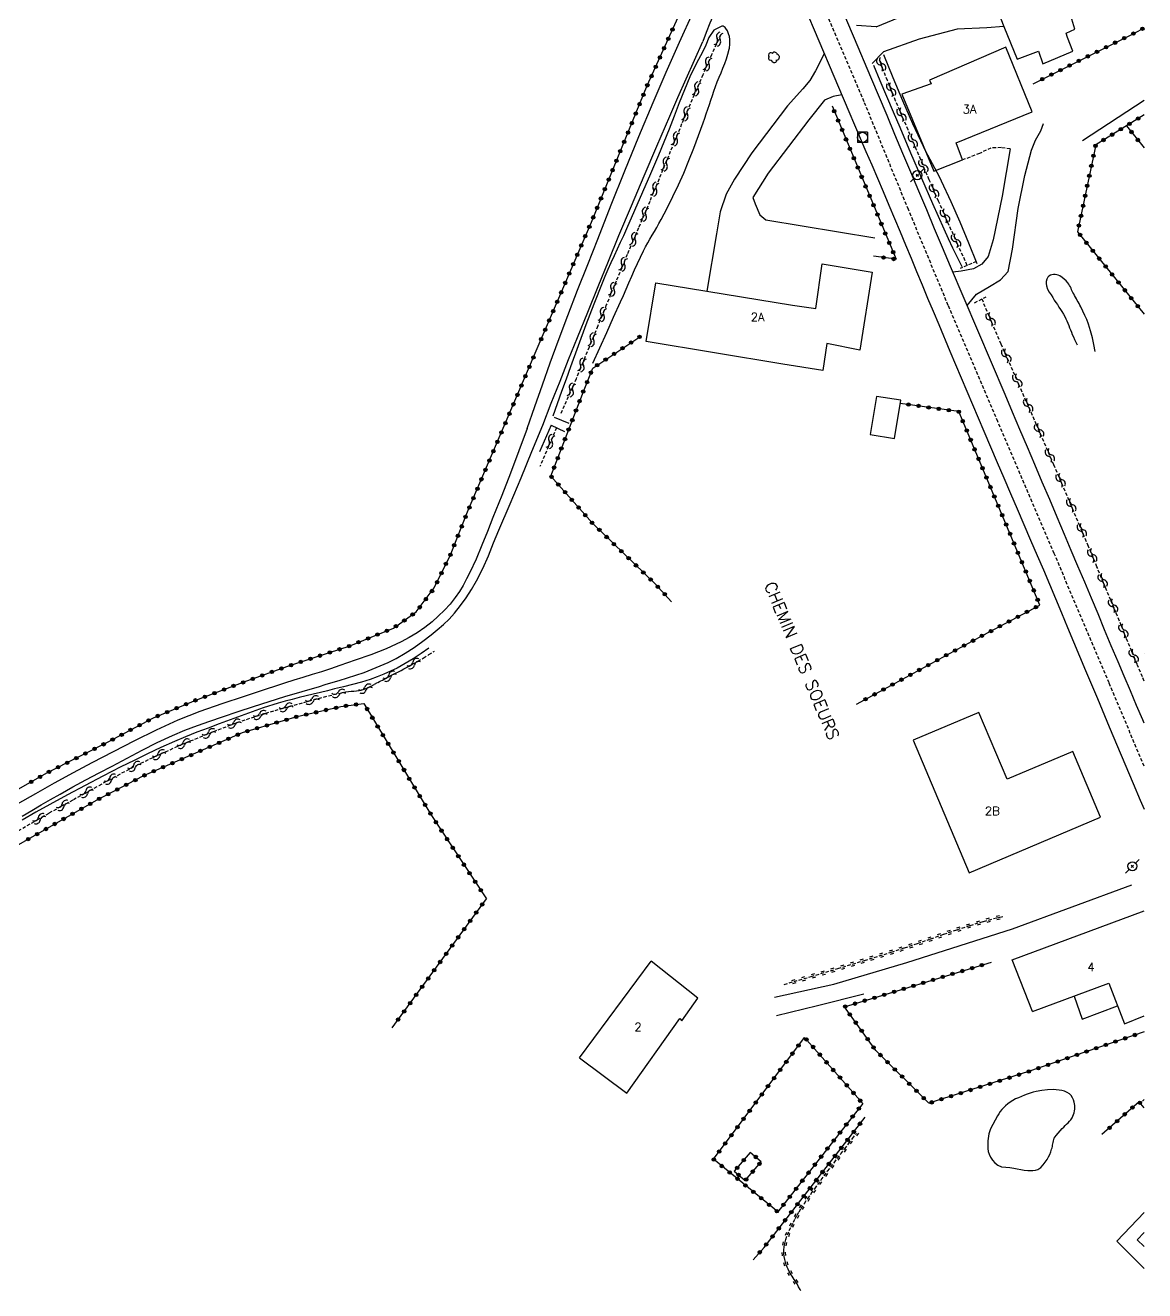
# Model space of a CAD drawing. Header units: millimetres. Extents: x 174998 to 176001, y 162000 to 163001.
# Drawn here: x 175835.3 to 176000.1, y 162204.1 to 162390.3 of the extents above; entities that cross this region are included whole.
import ezdxf
from ezdxf.enums import TextEntityAlignment as Align

# ---------------------------------------------------------------- set-up
doc = ezdxf.new("R2010")
doc.units = ezdxf.units.MM
doc.linetypes.add('DASHED', pattern=[0.75, 0.5, -0.25])
doc.layers.get('0').update_dxf_attribs({"linetype": 'CONTINUOUS'})
for name, color, linetype in [('W0001', 6, 'DASHED'), ('W0008', 7, 'CONTINUOUS'), ('W0017', 7, 'CONTINUOUS'), ('W0071', 7, 'CONTINUOUS'), ('W0101', 7, 'CONTINUOUS'), ('W0104', 1, 'CONTINUOUS'), ('W0112', 1, 'DASHED'), ('W0120', 7, 'CONTINUOUS'), ('W0211', 2, 'CONTINUOUS'), ('W0220', 5, 'DASHED'), ('W0300', 7, 'CONTINUOUS'), ('W0322', 7, 'CONTINUOUS'), ('W0323', 7, 'CONTINUOUS'), ('W0420', 7, 'CONTINUOUS'), ('W0473', 7, 'CONTINUOUS'), ('W0501', 5, 'DASHED'), ('W0515', 5, 'CONTINUOUS'), ('W0989', 7, 'CONTINUOUS'), ('W0991', 7, 'CONTINUOUS')]:
    doc.layers.add(name, color=color, linetype=linetype)
doc.styles.get("Standard").update_dxf_attribs({"font": 'romans.shx', "width": 0.85})

# ---------------------------------------------------------------- blocks, each defined once
blk = doc.blocks.new('T473')
for p, q in [((-0.166667, 0.166667), (0.166667, -0.166667)), ((-0.166667, -0.166667), (0.166667, 0.166667)), ((0.500001, 0.500001), (1.000002, 1.000002)), ((-1.000002, -1.000002), (-0.500001, -0.500001))]:
    blk.add_line(p, q)
blk.add_ellipse((0, 0), major_axis=(0.471405, 0.471405), ratio=1, start_param=5.4977871438, end_param=11.780972451)
blk = doc.blocks.new('T420')
for p, q in [((0.75, 0.75), (-0.75, 0.75)), ((-0.75, 0.75), (-0.75, -0.75)), ((0.75, 0.75), (0.75, -0.75)), ((0.75, -0.75), (-0.75, -0.75))]:
    blk.add_line(p, q)
blk.add_ellipse((0, 0), major_axis=(-0.53, 0.53), ratio=1, start_param=3.926991, end_param=10.210176)
blk = doc.blocks.new('T300')
for p, q in [((-0.8, 0.51), (-0.86, 0.34)), ((-0.86, 0.34), (-0.86, 0.17)), ((-0.86, 0.17), (-0.74, 0.06)), ((-0.69, 0.63), (-0.8, 0.51)), ((-0.8, -0.06), (-0.74, 0.06)), ((-0.74, 0.06), (-0.69, 0.11)), ((-0.57, 0.69), (-0.69, 0.63)), ((-0.46, 0.69), (-0.57, 0.69)), ((-0.29, 0.63), (-0.46, 0.69)), ((-0.29, 0.63), (-0.17, 0.74)), ((-0.23, 0.57), (-0.29, 0.63)), ((-0.17, 0.74), (-0.06, 0.8)), ((-0.06, 0.8), (0.06, 0.8)), ((0.06, 0.8), (0.23, 0.74)), ((0.23, 0.74), (0.34, 0.63)), ((0.34, 0.63), (0.4, 0.51)), ((0.46, 0.46), (0.34, 0.46)), ((0.4, 0.51), (0.4, 0.46)), ((0.57, 0.4), (0.46, 0.46)), ((0.57, 0.4), (0.69, 0.29)), ((0.69, 0.29), (0.74, 0.17)), ((0.74, 0.06), (0.69, -0.17)), ((0.74, 0.17), (0.74, 0.06)), ((-0.8, -0.17), (-0.8, -0.06)), ((-0.8, -0.23), (-0.8, -0.17)), ((-0.74, -0.34), (-0.8, -0.23)), ((-0.69, -0.4), (-0.74, -0.34)), ((-0.51, -0.46), (-0.69, -0.4)), ((-0.4, -0.46), (-0.51, -0.46)), ((-0.4, -0.46), (-0.34, -0.46)), ((-0.34, -0.46), (-0.34, -0.4)), ((-0.34, -0.51), (-0.34, -0.46)), ((-0.29, -0.63), (-0.34, -0.51)), ((-0.17, -0.74), (-0.29, -0.63)), ((-0.06, -0.8), (-0.17, -0.74)), ((0.06, -0.8), (-0.06, -0.8)), ((0.17, -0.74), (0.06, -0.8)), ((0.23, -0.69), (0.17, -0.74)), ((0.29, -0.46), (0.23, -0.46)), ((0.29, -0.63), (0.23, -0.69)), ((0.46, -0.4), (0.29, -0.46)), ((0.34, -0.51), (0.29, -0.63)), ((0.34, -0.51), (0.34, -0.46)), ((0.57, -0.34), (0.46, -0.4)), ((0.63, -0.29), (0.57, -0.34)), ((0.69, -0.17), (0.63, -0.29))]:
    blk.add_line(p, q)
blk = doc.blocks.new('t323o')
at = {"color": 0, "linetype": 'Continuous'}
for radius in [0.25, 0.15]:
    blk.add_circle((0, 0), radius, dxfattribs=at)
blk = doc.blocks.new('t220o')
at = {"color": 0, "linetype": 'Continuous'}
for p, q in [((-0.25, 0.25), (0.25, 0.25)), ((-0.25, -0.25), (0.25, -0.25))]:
    blk.add_line(p, q, dxfattribs=at)
blk = doc.blocks.new('t322o')
at = {"color": 0, "linetype": 'Continuous'}
for radius in [0.25, 0.15]:
    blk.add_circle((0, 0), radius, dxfattribs=at)
blk = doc.blocks.new('t500o')
at = {"color": 0, "linetype": 'Continuous'}
for centre, start, end in [((-0.5, 0.625), 216.8699, 323.1301), ((0.5, -0.125), 36.8699, 143.1301), ((0.5, -0.625), 36.8699, 143.1301), ((-0.5, 0.125), 216.8699, 323.1301)]:
    blk.add_arc(centre, 0.625, start, end, dxfattribs=at)

msp = doc.modelspace()

# ---------------------------------------------------------------- linework, layer by layer
at = {"layer": 'W0001'}
msp.add_lwpolyline([(176000, 162281.24), (175994.85, 162293.5), (175986.77, 162312.53), (175978.46, 162331.97), (175971.17, 162349.06), (175965.31, 162363.18), (175958.79, 162379.04), (175951.41, 162396.39), (175940.98, 162420.98), (175932.36, 162441.2), (175924.48, 162459.75), (175913.17, 162486.57), (175903.97, 162508.24), (175893.99, 162531.86), (175885, 162553.02), (175878.45, 162568.45), (175874.79, 162577.01), (175872.17, 162583.62)], dxfattribs=at)
at = {"layer": 'W0008'}
for points in [[(176000, 162287.59), (175999.8, 162288.06), (175998.89, 162290.2), (175997.98, 162292.34), (175997.07, 162294.49), (175996.16, 162296.63), (175995.17, 162298.97), (175994.19, 162301.31), (175993.21, 162303.65), (175992.23, 162305.99), (175991.25, 162308.33), (175990.26, 162310.67), (175989.28, 162313.01), (175988.29, 162315.35), (175987.2, 162317.92), (175986.11, 162320.5), (175985.01, 162323.07), (175983.92, 162325.65), (175982.82, 162328.22), (175981.72, 162330.79), (175980.62, 162333.37), (175979.53, 162335.94), (175977.52, 162340.66), (175975.51, 162345.37), (175973.5, 162350.08), (175971.5, 162354.8), (175970.33, 162357.58), (175969.16, 162360.35), (175968, 162363.13), (175966.83, 162365.9), (175965.66, 162368.68), (175964.5, 162371.45), (175963.33, 162374.23), (175962.16, 162377), (175959.77, 162382.67), (175957.37, 162388.33), (175954.98, 162394)], [(175949.9, 162393.22), (175952.11, 162388.02), (175954.32, 162382.82), (175956.52, 162377.63), (175957.37, 162375.66), (175958.21, 162373.69), (175959.05, 162371.72), (175959.9, 162369.75), (175960.74, 162367.78), (175961.58, 162365.81), (175962.42, 162363.84), (175963.26, 162361.86), (175964.08, 162359.92), (175964.89, 162357.96), (175965.7, 162356.01), (175966.51, 162354.06), (175967.32, 162352.11), (175968.13, 162350.15), (175968.94, 162348.2), (175969.76, 162346.25), (175971.41, 162342.33), (175973.06, 162338.4), (175974.73, 162334.48), (175976.39, 162330.56), (175977.37, 162328.26), (175978.36, 162325.97), (175979.35, 162323.69), (175980.34, 162321.4), (175981.32, 162319.11), (175982.31, 162316.82), (175983.29, 162314.53), (175984.27, 162312.24), (175985.17, 162310.13), (175986.06, 162308.02), (175986.94, 162305.91), (175987.83, 162303.8), (175988.71, 162301.68), (175989.59, 162299.57), (175990.48, 162297.46), (175991.37, 162295.35), (175993.12, 162291.19), (175994.87, 162287.03), (175996.63, 162282.87), (175998.39, 162278.71), (175999.44, 162276.23), (176000, 162274.93)]]:
    msp.add_lwpolyline(points, dxfattribs=at)
at = {"layer": 'W0017'}
for points in [[(175960.56, 162390.07), (175969.49, 162393.77), (175974.57, 162396.27), (175976.4, 162397.65)], [(175979.33, 162390.14), (175976.85, 162389.91), (175972.48, 162389.73), (175966.88, 162388.23), (175961.65, 162386.38)], [(175952.93, 162386.11), (175951.62, 162383.61), (175950.78, 162382.17), (175949.79, 162380.96), (175947.49, 162378.46), (175942.27, 162371.54), (175939.69, 162367.63), (175938.48, 162365.42), (175937.6, 162362.86), (175937.04, 162359.59), (175935.65, 162351.15)], [(175955.5, 162380.04), (175954.23, 162379.82), (175952.96, 162379.29), (175950.63, 162376.39), (175944.67, 162368.53), (175942.42, 162364.93), (175942.76, 162364.03), (175943.45, 162362.39), (175944.34, 162361.67), (175960.38, 162359.03)], [(175973.94, 162349.06), (175975.35, 162350.73), (175977.22, 162351.87), (175978.84, 162352.83), (175979.97, 162354.07), (175980.62, 162357.37), (175981.44, 162363.34), (175982.42, 162368.2), (175983.42, 162371.93), (175984.03, 162373.39), (175984.82, 162374.78), (175985.2, 162375.86)], [(175980.3, 162372.1), (175979.09, 162365.13), (175977.78, 162358.74), (175977.06, 162356.28), (175976.09, 162355.14), (175974.89, 162354.47), (175973.08, 162354.13), (175971.86, 162353.97)], [(175945.6, 162247.26), (175954.31, 162249.17), (175965.08, 162252.36), (175980.61, 162257.33), (175998.18, 162263.8)], [(175945.87, 162244.57), (175951.91, 162246.02), (175958.76, 162247.73)], [(176000, 162232.17), (175999.77, 162231.96)]]:
    msp.add_lwpolyline(points, dxfattribs=at)
at = {"layer": 'W0071'}
for points in [[(175944.98, 162404.64), (175944.24, 162403.98), (175943.53, 162403.27), (175942.87, 162402.53), (175942.25, 162401.74), (175940.84, 162399.71), (175939.58, 162397.59), (175938.41, 162395.42), (175937.29, 162393.23), (175936.66, 162391.92), (175936.08, 162390.59), (175935.54, 162389.25), (175935.04, 162387.89)], [(175909.19, 162330.95), (175910.3, 162334.18), (175911.43, 162337.4), (175912.58, 162340.61), (175913.75, 162343.82), (175915.17, 162347.58), (175916.62, 162351.33), (175918.1, 162355.07), (175919.58, 162358.81), (175921.58, 162363.85), (175923.59, 162368.89), (175925.63, 162373.92), (175927.73, 162378.92), (175929.66, 162383.39), (175931.63, 162387.83), (175933.64, 162392.25), (175935.7, 162396.66)], [(175911.49, 162331.46), (175912.75, 162334.68), (175914.03, 162337.9), (175915.3, 162341.11), (175916.59, 162344.33), (175918.11, 162348.09), (175919.63, 162351.84), (175921.17, 162355.6), (175922.71, 162359.35), (175924.56, 162363.74), (175926.41, 162368.14), (175928.28, 162372.52), (175930.17, 162376.9), (175931.37, 162379.65), (175932.59, 162382.4), (175933.81, 162385.15), (175935.04, 162387.89)], [(175909.19, 162330.95), (175907.97, 162327.66), (175906.72, 162324.37), (175905.45, 162321.09), (175904.15, 162317.83), (175903.34, 162315.79), (175902.54, 162313.76), (175901.69, 162311.74), (175900.77, 162309.75), (175900.28, 162308.8), (175899.78, 162307.86), (175899.23, 162306.94), (175898.62, 162306.06), (175897.84, 162305.1), (175897.01, 162304.19), (175896.12, 162303.32), (175895.19, 162302.51), (175894.12, 162301.67), (175893, 162300.9), (175891.84, 162300.18), (175890.65, 162299.53), (175888.45, 162298.51), (175886.18, 162297.63), (175883.88, 162296.84), (175881.6, 162296.05), (175880.25, 162295.59), (175878.91, 162295.15), (175877.55, 162294.73), (175876.2, 162294.31), (175874.84, 162293.89), (175873.49, 162293.47), (175872.14, 162293.04), (175870.79, 162292.6), (175867.52, 162291.51), (175864.25, 162290.43), (175861, 162289.28), (175857.8, 162288.01), (175854.57, 162286.57), (175851.4, 162285), (175848.27, 162283.38), (175845.14, 162281.74), (175842.36, 162280.25), (175839.6, 162278.73), (175836.85, 162277.19), (175834.11, 162275.65)], [(175834.88, 162273.91), (175836.27, 162274.73), (175837.66, 162275.54), (175839.05, 162276.34), (175840.45, 162277.13), (175842.35, 162278.19), (175844.26, 162279.23), (175846.18, 162280.26), (175848.11, 162281.27), (175850.31, 162282.44), (175852.52, 162283.61), (175854.75, 162284.74), (175857.01, 162285.79), (175858.82, 162286.53), (175860.66, 162287.22), (175862.5, 162287.87), (175864.35, 162288.51), (175866.64, 162289.29), (175868.93, 162290.04), (175871.23, 162290.78), (175873.54, 162291.49), (175874.38, 162291.75), (175875.23, 162292.01), (175876.08, 162292.26), (175876.93, 162292.5), (175877.78, 162292.75), (175878.63, 162293), (175879.48, 162293.25), (175880.32, 162293.5), (175881.54, 162293.87), (175882.76, 162294.24), (175883.98, 162294.63), (175885.18, 162295.06), (175886.38, 162295.52), (175887.57, 162296), (175888.75, 162296.52), (175889.9, 162297.11), (175891.25, 162297.9), (175892.56, 162298.74), (175893.83, 162299.65), (175895.07, 162300.59), (175895.97, 162301.33), (175896.86, 162302.09), (175897.7, 162302.9), (175898.49, 162303.76), (175899.4, 162304.88), (175900.24, 162306.05), (175901.02, 162307.27), (175901.74, 162308.51), (175902.67, 162310.34), (175903.48, 162312.21), (175904.25, 162314.11), (175905.03, 162315.99), (175906.67, 162319.84), (175908.3, 162323.71), (175909.9, 162327.58), (175911.49, 162331.46)]]:
    msp.add_lwpolyline(points, dxfattribs=at)
at = {"layer": 'W0101'}
for points in [[(175975.08, 162401.04), (175979.33, 162390.14), (175981.3, 162385.33), (175984.46, 162386.5), (175985.1, 162384.6), (175989.53, 162386.51), (175988.7, 162388.49), (175988.54, 162389.12), (175989.79, 162389.71), (175988.62, 162393.67), (175990.15, 162394.36), (175985.54, 162405.34), (175984.71, 162405.02), (175983.73, 162407.57), (175981.98, 162406.85), (175981.71, 162407.02), (175974.13, 162403.7), (175975.02, 162401.15)], [(175979.63, 162387.06), (175968.42, 162382.23), (175968.65, 162381.69), (175964.33, 162380.15), (175969.06, 162368.82), (175973.29, 162370.47), (175972.32, 162372.98), (175983.5, 162377.56)], [(175946.81, 162340.43), (175926.71, 162343.75), (175928.13, 162352.39), (175948.24, 162349.08), (175948.24, 162349.08), (175951.7, 162348.59), (175952.59, 162355.19), (175959.99, 162353.94), (175958.16, 162342.49), (175953.28, 162343.44), (175952.69, 162339.5)]]:
    msp.add_lwpolyline(points, close=True, dxfattribs=at)
at = {"layer": 'W0101', "flags": 128}
msp.add_lwpolyline([(175993.6, 162273.75), (175989.5, 162283.42), (175979.83, 162279.33), (175975.68, 162289.15), (175966.03, 162285.07), (175974.27, 162265.55), (175993.6, 162273.74)], dxfattribs=at)
at = {"layer": 'W0101'}
for points in [[(175983.55, 162245.12), (175980.6, 162252.74), (176000, 162259.95)], [(175916.9, 162238.34), (175927.45, 162252.55)], [(175923.86, 162233.14), (175931.65, 162244.1), (175931.64, 162244.11), (175931.97, 162243.76), (175934.33, 162247.12), (175927.45, 162252.55)], [(175983.55, 162245.12), (175994.8, 162249.33), (175997.09, 162243.32), (176000, 162244.5)], [(175916.9, 162238.34), (175923.86, 162233.14)], [(176000, 162210.54), (175998.95, 162211.55), (176000, 162212.62)]]:
    msp.add_lwpolyline(points, dxfattribs=at)
at = {"layer": 'W0104'}
msp.add_lwpolyline([(175963.27, 162329.47), (175964.18, 162335.1), (175960.6, 162335.68), (175959.68, 162330.05)], close=True, dxfattribs=at)
for points in [[(175989.7, 162247.42), (175990.86, 162244.03), (175996.07, 162245.98)], [(176000, 162207.3), (175995.96, 162211.32), (176000, 162215.57)]]:
    msp.add_lwpolyline(points, dxfattribs=at)
at = {"layer": 'W0112'}
for points in [[(175980.3, 162372.12), (175978.95, 162372.29), (175977.45, 162372.23), (175975.77, 162371.44), (175973.29, 162370.47)], [(175975.31, 162355.55), (175972.91, 162354.5)], [(175975.03, 162349.45), (175976.76, 162350.33)]]:
    msp.add_lwpolyline(points, dxfattribs=at)
at = {"layer": 'W0120'}
for points in [[(175960.56, 162390.08), (175957.68, 162390.29)], [(175959.96, 162384.65), (175961.65, 162386.38)], [(175915.39, 162331.68), (175913.24, 162332.56)], [(175912.71, 162331.45), (175914.69, 162330.49)]]:
    msp.add_lwpolyline(points, dxfattribs=at)
at = {"layer": 'W0211'}
for points in [[(175918.86, 162340.58), (175919.88, 162342.83), (175920.9, 162345.08), (175921.92, 162347.33), (175922.94, 162349.57), (175923.36, 162350.52), (175923.77, 162351.46), (175924.18, 162352.41), (175924.59, 162353.35), (175925, 162354.3), (175925.42, 162355.24), (175925.86, 162356.17), (175926.32, 162357.09), (175926.62, 162357.68), (175926.94, 162358.26), (175927.27, 162358.83), (175927.6, 162359.4), (175927.94, 162359.97), (175928.27, 162360.54), (175928.59, 162361.11), (175928.91, 162361.69), (175929.78, 162363.38), (175930.63, 162365.09), (175931.45, 162366.81), (175932.23, 162368.54), (175932.99, 162370.38), (175933.72, 162372.23), (175934.41, 162374.09), (175935.09, 162375.95), (175935.33, 162376.61), (175935.56, 162377.28), (175935.79, 162377.95), (175936.01, 162378.62), (175936.24, 162379.29), (175936.46, 162379.95), (175936.69, 162380.62), (175936.92, 162381.29), (175937.18, 162381.97), (175937.45, 162382.65), (175937.73, 162383.32), (175938.01, 162383.99), (175938.28, 162384.67), (175938.52, 162385.36), (175938.74, 162386.06), (175938.92, 162386.77), (175938.95, 162386.95), (175938.98, 162387.12), (175939.01, 162387.3), (175939.03, 162387.48), (175939.04, 162387.66), (175939.04, 162387.84), (175939.04, 162388.03), (175939.02, 162388.21), (175938.95, 162388.63), (175938.85, 162389.05), (175938.69, 162389.46), (175938.45, 162389.83), (175938.34, 162389.95), (175938.21, 162390.07), (175938.04, 162390.16), (175937.84, 162390.16), (175936.69, 162389.56), (175935.92, 162388.5), (175935.47, 162387.38), (175935.05, 162386.43), (175934.06, 162384.6), (175933.16, 162382.72), (175932.33, 162380.81), (175931.55, 162378.88), (175930.81, 162376.94), (175930.07, 162375.01), (175929.31, 162373.08), (175928.52, 162371.17), (175927.34, 162368.45), (175926.17, 162365.74), (175924.99, 162363.03), (175923.8, 162360.32), (175923.35, 162359.32), (175922.9, 162358.33), (175922.44, 162357.33), (175921.98, 162356.34), (175921.53, 162355.34), (175921.08, 162354.34), (175920.64, 162353.34), (175920.21, 162352.33), (175919, 162349.27), (175917.85, 162346.19), (175916.72, 162343.1), (175915.59, 162340.01), (175914.93, 162338.21), (175914.27, 162336.4), (175913.61, 162334.59), (175912.96, 162332.78)], [(175975.45, 162355.18), (175974.22, 162358.25), (175972.93, 162361.3), (175971.59, 162364.33), (175970.19, 162367.33), (175969.87, 162367.98), (175969.54, 162368.63), (175969.2, 162369.27), (175968.85, 162369.91), (175968.51, 162370.54), (175968.17, 162371.18), (175967.84, 162371.83), (175967.52, 162372.48), (175965.97, 162375.81), (175964.47, 162379.17), (175963.04, 162382.56), (175961.67, 162385.97)], [(175960.15, 162384.45), (175961.11, 162382.15), (175962.08, 162379.86), (175963.05, 162377.57), (175964.03, 162375.28), (175965.63, 162371.54), (175967.23, 162367.79), (175968.85, 162364.06), (175970.51, 162360.34), (175971.15, 162358.94), (175971.81, 162357.55), (175972.48, 162356.16), (175973.16, 162354.78)], [(175912.71, 162331.45), (175911.01, 162327.5)], [(175894.72, 162298.63), (175893.59, 162297.83), (175892.44, 162297.07), (175891.26, 162296.36), (175890.05, 162295.7), (175889.09, 162295.22), (175888.11, 162294.79), (175887.11, 162294.39), (175886.11, 162294.02), (175884.81, 162293.61), (175883.49, 162293.26), (175882.17, 162292.94), (175880.85, 162292.61), (175879.81, 162292.34), (175878.77, 162292.09), (175877.72, 162291.84), (175876.68, 162291.6), (175875.64, 162291.35), (175874.6, 162291.08), (175873.57, 162290.81), (175872.54, 162290.51), (175870.35, 162289.82), (175868.18, 162289.06), (175866.03, 162288.28), (175863.88, 162287.48), (175862.22, 162286.86), (175860.57, 162286.24), (175858.93, 162285.59), (175857.3, 162284.9), (175855.29, 162284.01), (175853.31, 162283.08), (175851.34, 162282.11), (175849.38, 162281.14), (175846.75, 162279.8), (175844.13, 162278.43), (175841.53, 162277.03), (175838.94, 162275.61), (175836.9, 162274.46), (175834.87, 162273.28)]]:
    msp.add_lwpolyline(points, dxfattribs=at)
at = {"layer": 'W0220'}
for points in [[(175999.99, 162297.84), (176000, 162297.85)], [(175947.03, 162249.14), (175950.98, 162250.29), (175954.92, 162251.47), (175958.85, 162252.67), (175962.78, 162253.88), (175964.73, 162254.51), (175966.66, 162255.17), (175968.59, 162255.84), (175970.52, 162256.52), (175972.46, 162257.18), (175974.4, 162257.82), (175976.36, 162258.41), (175978.33, 162258.95), (175978.56, 162259), (175978.78, 162259.05), (175979, 162259.09), (175979.22, 162259.12)], [(175949.48, 162204.05), (175949.38, 162204.22), (175949.15, 162204.63), (175948.92, 162205.04), (175948.78, 162205.27), (175948.63, 162205.49), (175948.48, 162205.72), (175948.33, 162205.94), (175948.19, 162206.17), (175948.04, 162206.4), (175947.9, 162206.63), (175947.77, 162206.86), (175947.61, 162207.2), (175947.45, 162207.53), (175947.31, 162207.88), (175947.2, 162208.23), (175947.1, 162208.65), (175947.03, 162209.08), (175946.99, 162209.51), (175946.98, 162209.94), (175946.99, 162210.15), (175947.01, 162210.36), (175947.04, 162210.57), (175947.07, 162210.77), (175947.12, 162210.98), (175947.16, 162211.18), (175947.22, 162211.38), (175947.28, 162211.58), (175947.5, 162212.25), (175947.78, 162212.89), (175948.08, 162213.52), (175948.39, 162214.14), (175948.65, 162214.66), (175948.93, 162215.16), (175949.22, 162215.65), (175949.52, 162216.14), (175950, 162216.89), (175950.49, 162217.62), (175951, 162218.34), (175951.51, 162219.06), (175952.45, 162220.35), (175953.42, 162221.63), (175954.39, 162222.89), (175955.35, 162224.17), (175955.93, 162224.93), (175956.5, 162225.69), (175957.08, 162226.44), (175957.65, 162227.2)]]:
    msp.add_lwpolyline(points, dxfattribs=at)
at = {"layer": 'W0300'}
msp.add_lwpolyline([(175990.95, 162373.34), (176000, 162379.27)], dxfattribs=at)
at = {"layer": 'W0322'}
msp.add_lwpolyline([(175795.67, 162246.97), (175816.29, 162259.38), (175833.25, 162269.1), (175845.92, 162276.29), (175852.77, 162279.86), (175867.32, 162286.2), (175875.34, 162288.54), (175881.76, 162290.01), (175885.14, 162290.49)], dxfattribs=at)
at = {"layer": 'W0323'}
for points in [[(175910.67, 162342.72), (175918.64, 162361.34), (175926.88, 162381.45), (175935.74, 162401.08)], [(175983.66, 162381.7), (175998.57, 162389.15), (176000, 162389.93)], [(175954.06, 162378.42), (175963.5, 162355.85), (175960.16, 162356.3)], [(176000, 162377.11), (175992.87, 162372.7), (175990.21, 162359.89), (176000, 162347.79)], [(175997.41, 162375.51), (176000, 162372.24)], [(175930.45, 162305.45), (175928, 162308.12), (175918.8, 162317), (175912.67, 162323.95), (175917.56, 162336.66), (175918.85, 162339.84), (175925.76, 162344.44)], [(175754.44, 162228.95), (175759.62, 162233.4), (175766.27, 162238.4), (175775.93, 162244.35), (175782.78, 162248.31), (175797.13, 162256.89), (175807.18, 162262.73), (175821.62, 162270.71), (175838.61, 162280.3), (175847.45, 162284.77), (175854.18, 162288.37), (175860.45, 162290.97), (175867.93, 162293.79), (175873.97, 162295.97), (175880.1, 162297.97), (175883.01, 162298.92), (175886.21, 162300.23), (175889.51, 162301.57), (175892.88, 162303.97), (175895.53, 162307.48), (175897.9, 162312.38), (175900.52, 162318.91), (175910.67, 162342.72)], [(175957.69, 162290.38), (175962.81, 162293.18), (175976.33, 162300.55), (175984.65, 162304.96), (175972.71, 162333.44), (175964.11, 162334.64)], [(175885.14, 162290.49), (175895.02, 162274.15), (175903.19, 162261.73)], [(175889.31, 162242.74), (175894.36, 162249.64), (175903.19, 162261.73)], [(176000, 162242.16), (175982.98, 162236.29), (175968.31, 162231.64), (175960.5, 162239.42), (175955.88, 162245.82), (175977.54, 162252.41)], [(176000, 162230.97), (175999.25, 162231.86), (175993.79, 162227.02)], [(175942.45, 162208.57), (175944.06, 162210.43), (175958.92, 162229.59)]]:
    msp.add_lwpolyline(points, dxfattribs=at)
for points in [[(175950.03, 162241.34), (175958.59, 162231.59), (175946.09, 162215.65), (175936.6, 162223.4)], [(175942.04, 162224.41), (175939.67, 162221.62), (175941.29, 162220.25), (175943.65, 162223.04)]]:
    msp.add_lwpolyline(points, close=True, dxfattribs=at)
at = {"layer": 'W0501'}
for points in [[(175937.65, 162388.9), (175936.34, 162385.96), (175935.04, 162383.02), (175933.76, 162380.07), (175932.49, 162377.11), (175931.93, 162375.77), (175931.37, 162374.42), (175930.81, 162373.07), (175930.26, 162371.72), (175929.71, 162370.38), (175929.16, 162369.03), (175928.61, 162367.68), (175928.05, 162366.33), (175927.23, 162364.38), (175926.41, 162362.42), (175925.58, 162360.47), (175924.76, 162358.52), (175923.93, 162356.57), (175923.11, 162354.61), (175922.29, 162352.66), (175921.48, 162350.7), (175920.84, 162349.15), (175920.21, 162347.59), (175919.58, 162346.04), (175918.95, 162344.48), (175918.32, 162342.93), (175917.69, 162341.38), (175917.05, 162339.83), (175916.4, 162338.28), (175915.83, 162336.95), (175915.25, 162335.62), (175914.66, 162334.3), (175914.06, 162332.98)], [(175965.89, 162373.47), (175965.26, 162374.89), (175964.64, 162376.31), (175964.03, 162377.75), (175963.43, 162379.18), (175962.82, 162380.66), (175962.23, 162382.15), (175961.64, 162383.63), (175961.07, 162385.13)], [(175973.97, 162354.96), (175972.54, 162358.1), (175971.13, 162361.25), (175969.74, 162364.4), (175968.36, 162367.57), (175967.73, 162369.04), (175967.11, 162370.51), (175966.5, 162371.99), (175965.89, 162373.47)], [(175978.97, 162343.34), (175976.14, 162350.01)], [(176000, 162293.78), (175999.74, 162294.39), (175998.96, 162296.27), (175998.18, 162298.15), (175997.41, 162300.03), (175996.64, 162301.92), (175995.87, 162303.8), (175995.09, 162305.68), (175994.31, 162307.56), (175993.06, 162310.58), (175991.81, 162313.6), (175990.55, 162316.62), (175989.27, 162319.64), (175986.73, 162325.58), (175984.16, 162331.51), (175981.58, 162337.43), (175978.97, 162343.34)], [(175913.52, 162331.06), (175911.05, 162325.36)], [(175834.3, 162271.75), (175837.09, 162273.36), (175838.86, 162274.36), (175840.62, 162275.35), (175842.4, 162276.33), (175844.17, 162277.3), (175846.2, 162278.42), (175848.22, 162279.54), (175850.26, 162280.63), (175852.33, 162281.68), (175854.13, 162282.55), (175855.94, 162283.38), (175857.77, 162284.18), (175859.61, 162284.96), (175861.67, 162285.8), (175863.73, 162286.62), (175865.81, 162287.41), (175867.91, 162288.14), (175869.99, 162288.82), (175872.09, 162289.45), (175874.2, 162290.05), (175876.31, 162290.63), (175877.76, 162291.03), (175879.22, 162291.42), (175880.68, 162291.78), (175882.14, 162292.11), (175882.53, 162292.18), (175882.91, 162292.23), (175883.29, 162292.27), (175883.68, 162292.31), (175884.07, 162292.36), (175884.45, 162292.41), (175884.83, 162292.49), (175885.21, 162292.59), (175885.73, 162292.79), (175886.23, 162293.04), (175886.72, 162293.31), (175887.21, 162293.57), (175887.44, 162293.69), (175887.67, 162293.81), (175887.9, 162293.93), (175888.13, 162294.05), (175888.35, 162294.17), (175888.58, 162294.29), (175888.81, 162294.41), (175889.04, 162294.53), (175889.44, 162294.74), (175889.84, 162294.94), (175890.24, 162295.15), (175890.64, 162295.35), (175891.04, 162295.56), (175891.44, 162295.77), (175891.84, 162295.98), (175892.23, 162296.2), (175893.07, 162296.68), (175893.91, 162297.17), (175894.74, 162297.67), (175895.56, 162298.19)]]:
    msp.add_lwpolyline(points, dxfattribs=at)
at = {"layer": 'W0515'}
msp.add_lwpolyline([(175992.81, 162342.26), (175992.62, 162343.29), (175992.39, 162344.31), (175992.11, 162345.32), (175991.79, 162346.32), (175991.55, 162346.97), (175991.27, 162347.6), (175990.98, 162348.22), (175990.67, 162348.84), (175990.55, 162349.09), (175990.42, 162349.33), (175990.29, 162349.57), (175990.16, 162349.81), (175990.03, 162350.05), (175989.9, 162350.29), (175989.76, 162350.53), (175989.63, 162350.77), (175989.53, 162350.97), (175989.43, 162351.18), (175989.33, 162351.38), (175989.24, 162351.59), (175989.14, 162351.79), (175989.03, 162351.99), (175988.9, 162352.19), (175988.77, 162352.37), (175988.51, 162352.67), (175988.24, 162352.95), (175987.93, 162353.19), (175987.59, 162353.4), (175987.37, 162353.5), (175987.14, 162353.58), (175986.9, 162353.62), (175986.65, 162353.62), (175986.42, 162353.58), (175986.2, 162353.51), (175985.99, 162353.38), (175985.82, 162353.21), (175985.67, 162352.91), (175985.6, 162352.59), (175985.6, 162352.27), (175985.64, 162351.96), (175985.79, 162351.48), (175986.03, 162351.04), (175986.31, 162350.62), (175986.57, 162350.22), (175986.78, 162349.86), (175987, 162349.52), (175987.23, 162349.18), (175987.46, 162348.83), (175987.69, 162348.49), (175987.91, 162348.15), (175988.13, 162347.79), (175988.33, 162347.43), (175988.48, 162347.11), (175988.63, 162346.79), (175988.77, 162346.46), (175988.9, 162346.13), (175989.03, 162345.79), (175989.16, 162345.46), (175989.29, 162345.13), (175989.43, 162344.8), (175989.6, 162344.42), (175989.77, 162344.03), (175989.95, 162343.64), (175990.13, 162343.25)], dxfattribs=at)
msp.add_lwpolyline([(175978.44, 162229.79), (175978.07, 162229.16), (175977.71, 162228.52), (175977.39, 162227.85), (175977.14, 162227.15), (175977.07, 162226.81), (175977.03, 162226.47), (175977.01, 162226.13), (175977.01, 162225.79), (175977, 162225.38), (175977.01, 162224.97), (175977.05, 162224.55), (175977.17, 162224.15), (175977.39, 162223.68), (175977.68, 162223.24), (175978.04, 162222.85), (175978.46, 162222.54), (175979.03, 162222.3), (175979.64, 162222.21), (175980.24, 162222.17), (175980.82, 162222.1), (175981.33, 162221.99), (175981.84, 162221.88), (175982.35, 162221.78), (175982.87, 162221.73), (175983.24, 162221.72), (175983.62, 162221.72), (175984, 162221.78), (175984.37, 162221.91), (175984.79, 162222.19), (175985.15, 162222.56), (175985.45, 162222.97), (175985.73, 162223.38), (175985.93, 162223.73), (175986.11, 162224.1), (175986.25, 162224.48), (175986.39, 162224.87), (175986.45, 162225.07), (175986.49, 162225.27), (175986.52, 162225.47), (175986.56, 162225.68), (175986.59, 162225.88), (175986.64, 162226.09), (175986.7, 162226.29), (175986.78, 162226.48), (175987.03, 162226.88), (175987.33, 162227.24), (175987.65, 162227.58), (175987.96, 162227.92), (175988.16, 162228.14), (175988.37, 162228.35), (175988.59, 162228.56), (175988.8, 162228.76), (175989.02, 162228.98), (175989.21, 162229.22), (175989.39, 162229.47), (175989.53, 162229.75), (175989.62, 162229.99), (175989.69, 162230.24), (175989.75, 162230.5), (175989.78, 162230.76), (175989.79, 162231.02), (175989.79, 162231.29), (175989.76, 162231.55), (175989.71, 162231.81), (175989.61, 162232.14), (175989.46, 162232.46), (175989.26, 162232.76), (175989.01, 162233.01), (175988.66, 162233.24), (175988.28, 162233.4), (175987.88, 162233.5), (175987.48, 162233.57), (175986.63, 162233.64), (175985.78, 162233.6), (175984.95, 162233.5), (175984.12, 162233.36), (175983.67, 162233.25), (175983.23, 162233.12), (175982.8, 162232.97), (175982.37, 162232.81), (175981.94, 162232.64), (175981.5, 162232.46), (175981.08, 162232.27), (175980.67, 162232.04), (175980.3, 162231.81), (175979.95, 162231.56), (175979.61, 162231.28), (175979.29, 162230.98), (175979.05, 162230.71), (175978.83, 162230.41), (175978.63, 162230.1)], close=True, dxfattribs=at)

# ---------------------------------------------------------------- block references
at = {"layer": 'W0220'}
for p, rotation in [((175978.51, 162258.99), 13.49412082083643), ((175972.77, 162257.28), 18.0966883783822), ((175974.19, 162257.75), 18.0966883783822), ((175975.63, 162258.19), 16.88456519984678), ((175977.07, 162258.6), 15.28459036583296), ((175967.1, 162255.32), 19.22129641285287), ((175968.51, 162255.81), 19.22129641285287), ((175969.93, 162256.31), 19.29568640647578), ((175971.35, 162256.8), 18.92063594376287), ((175961.39, 162253.45), 17.23415113621684), ((175962.83, 162253.9), 17.90375969873275), ((175964.25, 162254.36), 17.90375969873275), ((175965.68, 162254.83), 18.75727917645946), ((175955.66, 162251.69), 16.90978944247347), ((175957.09, 162252.13), 16.90978944247347), ((175958.53, 162252.57), 16.90978944247347), ((175959.96, 162253.01), 17.23415113621684), ((175948.47, 162249.56), 16.26106945258685), ((175949.91, 162249.98), 16.26106945258685), ((175951.35, 162250.41), 16.58542888147784), ((175952.78, 162250.83), 16.58542888147784), ((175954.22, 162251.26), 16.58542888147784), ((175957.65, 162227.2), 52.75422296399135), ((175956.74, 162226), 52.8043005898175), ((175954.93, 162223.61), 52.74954526029121), ((175955.84, 162224.81), 52.90445724262855), ((175954.02, 162222.42), 52.59920779783824), ((175952.22, 162220.03), 53.8152813772537), ((175953.11, 162221.23), 52.95450689664838), ((175951.33, 162218.81), 54.49937597810457), ((175949.64, 162216.34), 57.28908810092342), ((175950.47, 162217.59), 55.91261546989323), ((175948.87, 162215.05), 61.0136474862238), ((175947.55, 162212.36), 67.05826619446809), ((175948.18, 162213.72), 63.69457869370551), ((175947.1, 162210.93), 78.18050930496986), ((175946.99, 162209.44), 95.60790857120925), ((175947.28, 162207.97), 107.4849285869691), ((175947.91, 162206.61), 120.7375505006756), ((175948.73, 162205.35), 122.6524841539186)]:
    msp.add_blockref('t220o', p, dxfattribs=dict(at, rotation=rotation))
at = {"layer": 'W0300'}
msp.add_blockref('T300', (175945.55, 162385.57), dxfattribs=at)
at = {"layer": 'W0322'}
for p, rotation in [((175876.67, 162288.85), 12.86675958573187), ((175878.14, 162289.18), 12.86675958573187), ((175879.6, 162289.52), 12.86675958573187), ((175881.06, 162289.85), 12.86675958573187), ((175882.53, 162290.12), 8.066148267608924), ((175884.02, 162290.33), 8.066148267608924), ((175869.45, 162286.83), 16.26569123319063), ((175870.89, 162287.25), 16.26569123319063), ((175872.33, 162287.67), 16.26569123319063), ((175873.77, 162288.09), 16.26569123319063), ((175875.21, 162288.51), 16.26569123319063), ((175865.23, 162285.29), 23.56134623601167), ((175866.61, 162285.89), 23.56134623601167), ((175868.01, 162286.4), 16.26569123319063), ((175861.11, 162283.49), 23.56134623601167), ((175862.48, 162284.09), 23.56134623601167), ((175863.86, 162284.69), 23.56134623601167), ((175856.98, 162281.69), 23.56134623601167), ((175858.36, 162282.29), 23.56134623601167), ((175859.73, 162282.89), 23.56134623601167), ((175852.86, 162279.9), 23.56134623601167), ((175854.23, 162280.5), 23.56134623601167), ((175855.61, 162281.1), 23.56134623601167), ((175848.86, 162277.82), 27.51049501331531), ((175850.19, 162278.52), 27.51049501331531), ((175851.52, 162279.21), 27.51049501331531), ((175844.89, 162275.71), 29.59271846905441), ((175846.2, 162276.44), 27.51049501331531), ((175847.53, 162277.13), 27.51049501331531), ((175842.28, 162274.23), 29.59271846905441), ((175843.59, 162274.97), 29.59271846905441), ((175838.37, 162272), 29.59271846905441), ((175839.67, 162272.74), 29.59271846905441), ((175840.98, 162273.48), 29.59271846905441), ((175835.76, 162270.52), 29.59271846905441), ((175837.07, 162271.26), 29.59271846905441)]:
    msp.add_blockref('t322o', p, dxfattribs=dict(at, rotation=rotation))
at = {"layer": 'W0323'}
for p, rotation in [((175930.58, 162389.67), 65.69897110150772), ((175999.74, 162389.79), 28.42674517905925), ((175929.97, 162388.3), 65.69897110150772), ((175995.74, 162387.74), 26.56966448754417), ((175997.08, 162388.41), 26.56966448754417), ((175998.42, 162389.08), 26.56966448754417), ((175928.73, 162385.56), 65.69897110150772), ((175929.35, 162386.93), 65.69897110150772), ((175991.71, 162385.73), 26.56966448754417), ((175993.06, 162386.4), 26.56966448754417), ((175994.4, 162387.07), 26.56966448754417), ((175928.12, 162384.2), 65.69897110150772), ((175987.69, 162383.71), 26.56966448754417), ((175989.03, 162384.38), 26.56966448754417), ((175990.37, 162385.05), 26.56966448754417), ((175927.5, 162382.83), 65.69897110150772), ((175985.01, 162382.37), 26.56966448754417), ((175986.35, 162383.04), 26.56966448754417), ((175926.31, 162380.07), 67.72912800193527), ((175926.88, 162381.46), 65.69897110150772), ((175925.74, 162378.69), 67.72912800193527), ((175925.18, 162377.3), 67.72912800193527), ((175954.38, 162377.66), 292.6888829475516), ((175954.96, 162376.27), 292.6888829475516), ((175999.12, 162376.57), 211.7509345786834), ((175924.04, 162374.52), 67.72912800193527), ((175924.61, 162375.91), 67.72912800193527), ((175955.54, 162374.89), 292.6888829475516), ((175996.57, 162374.99), 211.7509345786834), ((175997.85, 162375.78), 211.7509345786834), ((175998.14, 162374.59), 308.3345656086188), ((175923.47, 162373.13), 67.72912800193527), ((175956.12, 162373.51), 292.6888829475516), ((175992.84, 162372.55), 258.2804693177267), ((175994.02, 162373.41), 211.7509345786834), ((175995.29, 162374.2), 211.7509345786834), ((175999.07, 162373.41), 308.3345656086188), ((175922.9, 162371.75), 67.72912800193527), ((175956.7, 162372.12), 292.6888829475516), ((175957.27, 162370.74), 292.6888829475516), ((175992.54, 162371.09), 258.2804693177267), ((175921.76, 162368.97), 67.72912800193527), ((175922.33, 162370.36), 67.72912800193527), ((175957.85, 162369.36), 292.6888829475516), ((175992.23, 162369.62), 258.2804693177267), ((175921.2, 162367.58), 67.72912800193527), ((175958.43, 162367.97), 292.6888829475516), ((175991.93, 162368.15), 258.2804693177267), ((175920.63, 162366.19), 67.72912800193527), ((175959.01, 162366.59), 292.6888829475516), ((175959.59, 162365.2), 292.6888829475516), ((175991.32, 162365.21), 258.2804693177267), ((175991.62, 162366.68), 258.2804693177267), ((175919.49, 162363.42), 67.72912800193527), ((175920.06, 162364.81), 67.72912800193527), ((175960.17, 162363.82), 292.6888829475516), ((175991.01, 162363.74), 258.2804693177267), ((175918.92, 162362.03), 67.72912800193527), ((175960.75, 162362.44), 292.6888829475516), ((175990.71, 162362.27), 258.2804693177267), ((175918.34, 162360.65), 66.82703653886756), ((175961.32, 162361.05), 292.6888829475516), ((175961.9, 162359.67), 292.6888829475516), ((175990.4, 162360.81), 258.2804693177267), ((175990.57, 162359.45), 308.9700608635925), ((175917.16, 162357.89), 66.82703653886756), ((175917.75, 162359.27), 66.82703653886756), ((175962.48, 162358.28), 292.6888829475516), ((175991.51, 162358.28), 308.9700608635925), ((175916.57, 162356.51), 66.82703653886756), ((175961.65, 162356.1), 172.4211024822169), ((175963.06, 162356.9), 292.6888829475516), ((175963.13, 162355.9), 172.4211024822169), ((175992.45, 162357.12), 308.9700608635925), ((175993.4, 162355.95), 308.9700608635925), ((175915.98, 162355.13), 66.82703653886756), ((175994.34, 162354.79), 308.9700608635925), ((175914.8, 162352.37), 66.82703653886756), ((175915.39, 162353.75), 66.82703653886756), ((175995.28, 162353.62), 308.9700608635925), ((175996.23, 162352.45), 308.9700608635925), ((175914.21, 162350.99), 66.82703653886756), ((175997.17, 162351.29), 308.9700608635925), ((175998.11, 162350.12), 308.9700608635925), ((175913.03, 162348.23), 66.82703653886756), ((175913.62, 162349.61), 66.82703653886756), ((175999.06, 162348.95), 308.9700608635925), ((175912.44, 162346.86), 66.82703653886756), ((175911.85, 162345.48), 66.82703653886756), ((175911.26, 162344.1), 66.82703653886756), ((175923.24, 162342.76), 33.67475701001494), ((175924.49, 162343.59), 33.67475701001494), ((175925.74, 162344.43), 33.67475701001494), ((175910.11, 162341.41), 66.91272988358901), ((175920.75, 162341.1), 33.67475701001494), ((175921.99, 162341.93), 33.67475701001494), ((175909.52, 162340.03), 66.91272988358901), ((175918.58, 162339.17), 67.82393149368993), ((175919.5, 162340.27), 33.67475701001494), ((175908.35, 162337.27), 66.91272988358901), ((175908.93, 162338.65), 66.91272988358901), ((175918.01, 162337.78), 67.82393149368993), ((175907.76, 162335.89), 66.91272988358901), ((175917.45, 162336.39), 68.97759320357459), ((175907.17, 162334.51), 66.91272988358901), ((175916.38, 162333.59), 68.97759320357459), ((175916.91, 162334.99), 68.97759320357459), ((175965.32, 162334.47), 172.0358746048994), ((175966.8, 162334.27), 172.0358746048994), ((175968.29, 162334.06), 172.0358746048994), ((175969.77, 162333.85), 172.0358746048994), ((175971.26, 162333.64), 172.0358746048994), ((175972.73, 162333.41), 112.7471680783871), ((175905.99, 162331.75), 66.91272988358901), ((175906.58, 162333.13), 66.91272988358901), ((175915.84, 162332.19), 68.97759320357459), ((175973.31, 162332.03), 112.7471680783871), ((175905.4, 162330.37), 66.91272988358901), ((175915.3, 162330.79), 68.97759320357459), ((175973.89, 162330.64), 112.7471680783871), ((175904.82, 162328.99), 66.91272988358901), ((175914.22, 162327.99), 68.97759320357459), ((175914.76, 162329.39), 68.97759320357459), ((175974.47, 162329.26), 112.7471680783871), ((175975.05, 162327.88), 112.7471680783871), ((175903.64, 162326.23), 66.91272988358901), ((175904.23, 162327.61), 66.91272988358901), ((175913.69, 162326.59), 68.97759320357459), ((175975.63, 162326.49), 112.7471680783871), ((175903.05, 162324.85), 66.91272988358901), ((175913.15, 162325.19), 68.97759320357459), ((175976.21, 162325.11), 112.7471680783871), ((175902.46, 162323.47), 66.91272988358901), ((175912.79, 162323.82), 131.4419445750171), ((175913.78, 162322.69), 131.4419445750171), ((175976.79, 162323.73), 112.7471680783871), ((175977.37, 162322.34), 112.7471680783871), ((175901.29, 162320.71), 66.91272988358901), ((175901.88, 162322.09), 66.91272988358901), ((175914.77, 162321.57), 131.4419445750171), ((175915.76, 162320.44), 131.4419445750171), ((175977.95, 162320.96), 112.7471680783871), ((175900.7, 162319.33), 66.91272988358901), ((175916.76, 162319.32), 131.4419445750171), ((175978.53, 162319.58), 112.7471680783871), ((175900.13, 162317.94), 68.13049477726915), ((175917.75, 162318.19), 131.4419445750171), ((175918.74, 162317.07), 131.4419445750171), ((175979.11, 162318.19), 112.7471680783871), ((175979.69, 162316.81), 112.7471680783871), ((175899.01, 162315.16), 68.13049477726915), ((175899.57, 162316.55), 68.13049477726915), ((175919.82, 162316.02), 135.9951906108095), ((175920.9, 162314.98), 135.9951906108095), ((175980.27, 162315.43), 112.7471680783871), ((175898.45, 162313.77), 68.13049477726915), ((175921.97, 162313.94), 135.9951906108095), ((175923.05, 162312.9), 135.9951906108095), ((175980.85, 162314.04), 112.7471680783871), ((175897.24, 162311.02), 64.21171336093705), ((175897.9, 162312.37), 64.21171336093705), ((175924.13, 162311.85), 135.9951906108095), ((175981.43, 162312.66), 112.7471680783871), ((175982.01, 162311.28), 112.7471680783871), ((175896.59, 162309.67), 64.21171336093705), ((175925.21, 162310.81), 135.9951906108095), ((175926.29, 162309.77), 135.9951906108095), ((175982.59, 162309.89), 112.7471680783871), ((175895.94, 162308.32), 64.21171336093705), ((175927.37, 162308.73), 135.9951906108095), ((175928.42, 162307.66), 132.5334658157814), ((175983.17, 162308.51), 112.7471680783871), ((175894.29, 162305.83), 52.97398345030388), ((175895.19, 162307.03), 52.97398345030388), ((175929.44, 162306.55), 132.5334658157814), ((175983.75, 162307.13), 112.7471680783871), ((175984.33, 162305.74), 112.7471680783871), ((175892.34, 162303.58), 35.42332796923147), ((175893.38, 162304.63), 52.97398345030388), ((175982.76, 162303.95), 27.92509433692056), ((175984.08, 162304.65), 27.92509433692056), ((175889.89, 162301.84), 35.42332796923147), ((175891.12, 162302.71), 35.42332796923147), ((175978.78, 162301.84), 27.92509433692056), ((175980.11, 162302.55), 27.92509433692056), ((175981.43, 162303.25), 27.92509433692056), ((175885.78, 162300.05), 22.30895573018148), ((175887.17, 162300.62), 22.05540496740662), ((175888.56, 162301.18), 22.05540496740662), ((175976.13, 162300.44), 28.59234444295412), ((175977.46, 162301.14), 27.92509433692056), ((175880.15, 162297.99), 17.99080438991429), ((175881.58, 162298.45), 17.99080438991429), ((175883, 162298.92), 17.99080438991429), ((175884.39, 162299.49), 22.30895573018148), ((175972.18, 162298.28), 28.59234444295412), ((175973.5, 162299), 28.59234444295412), ((175974.81, 162299.72), 28.59234444295412), ((175874.45, 162296.12), 18.11740716807273), ((175875.87, 162296.59), 18.11740716807273), ((175877.3, 162297.06), 18.11740716807273), ((175878.72, 162297.52), 18.11740716807273), ((175968.23, 162296.13), 28.59234444295412), ((175969.55, 162296.85), 28.59234444295412), ((175970.86, 162297.57), 28.59234444295412), ((175870.21, 162294.61), 19.85358343143685), ((175871.62, 162295.12), 19.85358343143685), ((175873.03, 162295.63), 19.85358343143685), ((175965.6, 162294.69), 28.59234444295412), ((175966.91, 162295.41), 28.59234444295412), ((175864.58, 162292.53), 20.6315370018845), ((175865.99, 162293.06), 20.6315370018845), ((175867.39, 162293.58), 20.6315370018845), ((175868.8, 162294.1), 19.85358343143685), ((175961.64, 162292.54), 28.62544977825796), ((175962.96, 162293.26), 28.59234444295412), ((175964.28, 162293.98), 28.59234444295412), ((175860.37, 162290.94), 22.52627633541171), ((175861.77, 162291.47), 20.6315370018845), ((175863.18, 162292), 20.6315370018845), ((175959.01, 162291.1), 28.62544977825796), ((175960.33, 162291.82), 28.62544977825796), ((175854.83, 162288.64), 22.52627633541171), ((175856.21, 162289.21), 22.52627633541171), ((175857.6, 162289.79), 22.52627633541171), ((175858.99, 162290.36), 22.52627633541171), ((175885.63, 162289.67), 301.1526164546722), ((175852.15, 162287.29), 28.12852600978281), ((175853.48, 162287.99), 28.12852600978281), ((175886.41, 162288.39), 301.1526164546722), ((175887.19, 162287.11), 301.1526164546722), ((175848.19, 162285.17), 28.12852600978281), ((175849.51, 162285.87), 28.12852600978281), ((175850.83, 162286.58), 28.12852600978281), ((175887.96, 162285.82), 301.1526164546722), ((175844.18, 162283.12), 26.82134271613078), ((175845.52, 162283.8), 26.82134271613078), ((175846.86, 162284.47), 26.82134271613078), ((175888.74, 162284.54), 301.1526164546722), ((175889.51, 162283.25), 301.1526164546722), ((175841.5, 162281.76), 26.82134271613078), ((175842.84, 162282.44), 26.82134271613078), ((175890.29, 162281.97), 301.1526164546722), ((175837.51, 162279.68), 29.44810896416496), ((175838.82, 162280.41), 26.82134271613078), ((175840.16, 162281.09), 26.82134271613078), ((175891.07, 162280.69), 301.1526164546722), ((175891.84, 162279.4), 301.1526164546722), ((175836.21, 162278.95), 29.44810896416496), ((175892.62, 162278.12), 301.1526164546722), ((175893.39, 162276.84), 301.1526164546722), ((175894.17, 162275.55), 301.1526164546722), ((175894.95, 162274.27), 301.1526164546722), ((175895.77, 162273.01), 303.3413855976534), ((175896.59, 162271.76), 303.3413855976534), ((175897.41, 162270.51), 303.3413855976534), ((175898.24, 162269.25), 303.3413855976534), ((175899.06, 162268), 303.3413855976534), ((175899.89, 162266.75), 303.3413855976534), ((175900.71, 162265.49), 303.3413855976534), ((175901.54, 162264.24), 303.3413855976534), ((175902.36, 162262.99), 303.3413855976534), ((175902.58, 162260.91), 53.88851173244058), ((175901.7, 162259.7), 53.88851173244058), ((175899.93, 162257.27), 53.88851173244058), ((175900.81, 162258.48), 53.88851173244058), ((175899.05, 162256.06), 53.88851173244058), ((175897.28, 162253.64), 53.88851173244058), ((175898.16, 162254.85), 53.88851173244058), ((175896.39, 162252.43), 53.88851173244058), ((175974.67, 162251.54), 16.92635524833077), ((175976.1, 162251.98), 16.92635524833077), ((175894.63, 162250), 53.88851173244058), ((175895.51, 162251.21), 53.88851173244058), ((175968.93, 162249.79), 16.92635524833077), ((175970.36, 162250.23), 16.92635524833077), ((175971.8, 162250.67), 16.92635524833077), ((175973.23, 162251.1), 16.92635524833077), ((175893.74, 162248.79), 53.82369041883449), ((175963.19, 162248.05), 16.92635524833077), ((175964.62, 162248.48), 16.92635524833077), ((175966.06, 162248.92), 16.92635524833077), ((175967.49, 162249.36), 16.92635524833077), ((175891.97, 162246.37), 53.82369041883449), ((175892.86, 162247.58), 53.82369041883449), ((175956.01, 162245.86), 16.92635524833077), ((175957.45, 162246.3), 16.92635524833077), ((175958.88, 162246.74), 16.92635524833077), ((175960.32, 162247.17), 16.92635524833077), ((175961.75, 162247.61), 16.92635524833077), ((175890.2, 162243.95), 53.82369041883449), ((175891.09, 162245.16), 53.82369041883449), ((175956.67, 162244.72), 125.821965240783), ((175957.55, 162243.5), 125.821965240783), ((175958.43, 162242.29), 125.821965240783), ((175950.3, 162241.04), 311.2573610715621), ((175959.31, 162241.07), 125.821965240783), ((175994.37, 162240.22), 199.0080603733032), ((175995.79, 162240.71), 199.0080603733032), ((175997.21, 162241.19), 199.0080603733032), ((175998.63, 162241.68), 199.0080603733032), ((175948.23, 162238.94), 53.18992604734097), ((175949.13, 162240.14), 53.18992604734097), ((175951.28, 162239.92), 311.2573610715621), ((175952.27, 162238.79), 311.2573610715621), ((175960.18, 162239.85), 125.821965240783), ((175961.18, 162238.74), 135.1286222124628), ((175990.12, 162238.75), 199.0080603733032), ((175991.54, 162239.24), 199.0080603733032), ((175992.95, 162239.73), 199.0080603733032), ((175946.44, 162236.54), 53.18992604734097), ((175947.34, 162237.74), 53.18992604734097), ((175953.26, 162237.66), 311.2573610715621), ((175954.25, 162236.53), 311.2573610715621), ((175962.24, 162237.68), 135.1286222124628), ((175963.31, 162236.62), 135.1286222124628), ((175984.44, 162236.8), 199.0080603733032), ((175985.86, 162237.29), 199.0080603733032), ((175987.28, 162237.77), 199.0080603733032), ((175988.7, 162238.26), 199.0080603733032), ((175945.54, 162235.34), 53.18992604734097), ((175955.24, 162235.41), 311.2573610715621), ((175964.37, 162235.57), 135.1286222124628), ((175978.74, 162234.95), 197.5920783787438), ((175980.17, 162235.4), 197.5920783787438), ((175981.6, 162235.85), 197.5920783787438), ((175983.03, 162236.31), 199.0080603733032), ((175943.74, 162232.94), 53.18992604734097), ((175944.64, 162234.14), 53.18992604734097), ((175956.23, 162234.28), 311.2573610715621), ((175957.22, 162233.15), 311.2573610715621), ((175965.43, 162234.51), 135.1286222124628), ((175966.5, 162233.45), 135.1286222124628), ((175973.02, 162233.13), 197.5920783787438), ((175974.45, 162233.59), 197.5920783787438), ((175975.88, 162234.04), 197.5920783787438), ((175977.31, 162234.49), 197.5920783787438), ((175942.84, 162231.74), 53.18992604734097), ((175958.21, 162232.02), 311.2573610715621), ((175967.56, 162232.39), 135.1286222124628), ((175968.73, 162231.77), 197.5920783787438), ((175970.16, 162232.23), 197.5920783787438), ((175971.59, 162232.68), 197.5920783787438), ((175998.28, 162231), 221.5448684542741), ((175999.38, 162231.71), 130.1455328430554), ((175941.04, 162229.33), 53.18992604734097), ((175941.94, 162230.54), 53.18992604734097), ((175957.1, 162229.68), 231.8980519830749), ((175958.02, 162230.86), 231.8980519830749), ((175996.03, 162229.01), 221.5448684542741), ((175997.15, 162230.01), 221.5448684542741), ((175940.15, 162228.13), 53.18992604734097), ((175955.24, 162227.32), 231.8980519830749), ((175956.17, 162228.5), 231.8980519830749), ((175957.26, 162227.45), 52.18947814137437), ((175958.18, 162228.63), 52.18947814137437), ((175994.91, 162228.02), 221.5448684542741), ((175938.35, 162225.73), 53.18992604734097), ((175939.25, 162226.93), 53.18992604734097), ((175954.32, 162226.14), 231.8980519830749), ((175956.34, 162226.26), 52.18947814137437), ((175937.45, 162224.53), 53.18992604734097), ((175942.84, 162223.73), 139.7127884024642), ((175952.47, 162223.78), 231.8980519830749), ((175953.39, 162224.96), 231.8980519830749), ((175954.5, 162223.89), 52.18947814137437), ((175955.42, 162225.08), 52.18947814137437), ((175936.67, 162223.34), 140.7303355520152), ((175937.83, 162222.4), 140.7303355520152), ((175940.1, 162222.12), 229.7112277776808), ((175941.07, 162223.27), 229.7112277776808), ((175942.4, 162221.57), 49.71122777733314), ((175943.37, 162222.71), 49.71122777733314), ((175951.54, 162222.6), 231.8980519830749), ((175953.58, 162222.71), 52.18947814137437), ((175939, 162221.45), 140.7303355520152), ((175940.16, 162220.5), 140.7303355520152), ((175940.31, 162221.08), 319.7127884019549), ((175941.43, 162220.42), 49.71122777733314), ((175949.69, 162220.24), 231.8980519830749), ((175950.62, 162221.42), 231.8980519830749), ((175951.74, 162220.34), 52.18947814137437), ((175952.66, 162221.52), 52.18947814137437), ((175941.32, 162219.55), 140.7303355520152), ((175942.48, 162218.6), 140.7303355520152), ((175947.84, 162217.88), 231.8980519830749), ((175948.77, 162219.06), 231.8980519830749), ((175949.9, 162217.97), 52.18947814137437), ((175950.82, 162219.15), 52.18947814137437), ((175943.64, 162217.65), 140.7303355520152), ((175944.8, 162216.7), 140.7303355520152), ((175946.91, 162216.7), 231.8980519830749), ((175948.98, 162216.78), 52.18947814137437), ((175945.96, 162215.75), 140.7303355520152), ((175947.15, 162214.41), 52.18947814137437), ((175948.07, 162215.6), 52.18947814137437), ((175946.23, 162213.23), 52.18947814137437), ((175944.39, 162210.86), 52.18947814137437), ((175945.31, 162212.04), 52.18947814137437), ((175943.43, 162209.7), 49.25112891549394)]:
    msp.add_blockref('t323o', p, dxfattribs=dict(at, rotation=rotation))
at = {"layer": 'W0420'}
msp.add_blockref('T420', (175958.55, 162373.8), dxfattribs=at)
at = {"layer": 'W0473'}
for p in [(175966.62, 162368.24), (175998.28, 162266.52)]:
    msp.add_blockref('T473', p, dxfattribs=at)
at = {"layer": 'W0501'}
for p, rotation in [((175937.37, 162388.26), 245.9186457693347), ((175935.74, 162384.61), 246.2208119223621), ((175961.29, 162384.55), 111.0656161953506), ((175934.14, 162380.94), 246.5229794914838), ((175962.76, 162380.83), 111.8803637987309), ((175932.56, 162377.27), 246.8251484761939), ((175964.29, 162377.13), 113.1024972757392), ((175931.02, 162373.58), 247.6169359739471), ((175965.96, 162373.29), 112.2294284178364), ((175929.51, 162369.87), 247.7712525784042), ((175967.5, 162369.59), 112.8630061437274), ((175927.98, 162366.18), 247.3160427306462), ((175969.08, 162365.92), 113.4965898181553), ((175926.44, 162362.49), 247.1905386550988), ((175970.68, 162362.25), 113.8133708390161), ((175924.88, 162358.8), 247.0686877041316), ((175972.31, 162358.6), 114.1301550127342), ((175923.32, 162355.12), 247.1441154836476), ((175921.78, 162351.43), 247.4001074560914), ((175920.26, 162347.73), 247.8776801516532), ((175977.4, 162347.02), 112.9724050250666), ((175918.76, 162344.02), 248.0135113019114), ((175917.25, 162340.31), 247.5514308270556), ((175979.71, 162341.65), 113.8299724067296), ((175915.69, 162336.63), 246.3536734630164), ((175981.33, 162337.99), 113.8299724067296), ((175982.93, 162334.33), 113.6153388818245), ((175912.64, 162329.03), 246.5117393863034), ((175984.53, 162330.66), 113.4007070172757), ((175986.12, 162326.99), 113.4007070172757), ((175987.7, 162323.32), 113.1860768133739), ((175989.27, 162319.64), 113.1860768133739), ((175990.83, 162315.96), 112.6470995589664), ((175992.36, 162312.26), 112.5150629768382), ((175993.9, 162308.57), 112.519874894833), ((175995.42, 162304.87), 112.3634681657837), ((175996.94, 162301.17), 112.2810085663061), ((175998.46, 162297.47), 112.4409367232058), ((175892.49, 162296.35), 29.66320927707487), ((175888.95, 162294.48), 27.69469693665903), ((175885.39, 162292.66), 20.94235409098961), ((175877.59, 162290.98), 15.34608232348104), ((175881.46, 162291.96), 12.51410908741794), ((175869.89, 162288.79), 17.97606111521397), ((175873.73, 162289.91), 15.8026359366181), ((175866.1, 162287.51), 19.42321251678589), ((175858.67, 162284.56), 22.92793322312912), ((175862.37, 162286.08), 21.63801287808583), ((175855.01, 162282.95), 24.55569153873719), ((175851.4, 162281.22), 26.99376653163643), ((175847.87, 162279.34), 28.8853353323166), ((175844.37, 162277.41), 28.84734354814609), ((175840.86, 162275.48), 28.99330050367545), ((175837.38, 162273.52), 29.52542610346439)]:
    msp.add_blockref('t500o', p, dxfattribs=dict(at, rotation=rotation))

# ---------------------------------------------------------------- texts
at = {"layer": 'W0989'}
msp.add_text('CHEMIN DES SOEURS  ', height=1.75, rotation=292.6656, dxfattribs=at).set_placement((175944.03, 162307.91))
at = {"layer": 'W0991'}
for s, p in [('3A', (175974.3, 162377.94)), ('2A', (175943.12, 162347.35)), ('4', (175992.18, 162251.68)), ('2', (175925.5, 162242.85))]:
    msp.add_text(s, height=1.25, dxfattribs=at).set_placement(p, align=Align.MIDDLE_CENTER)
msp.add_text('2B', height=1.25, dxfattribs=at).set_placement((175976.56, 162274.03))

doc.saveas('drawing.dxf')
